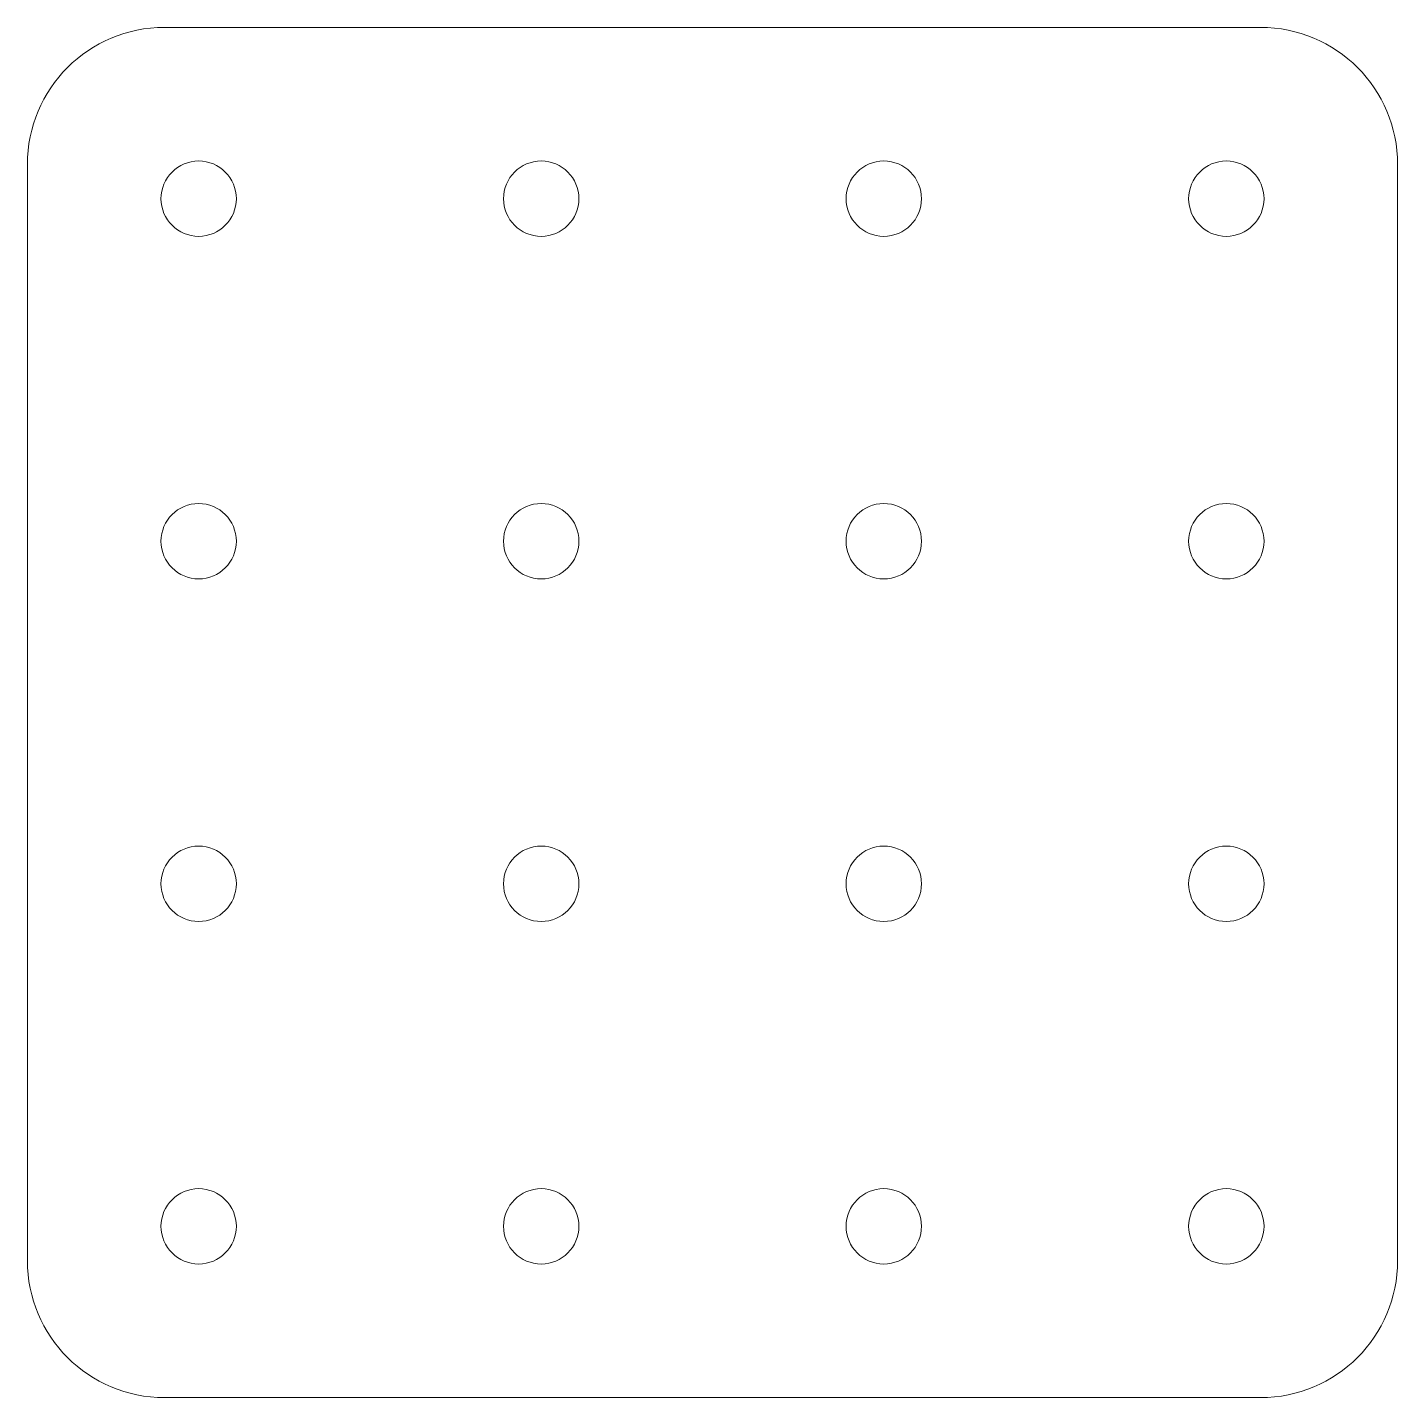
# Model space of a CAD drawing. Header units: inches. Extents: x -0.25 to 1.75, y -1.75 to 0.25.
import ezdxf

# ---------------------------------------------------------------- set-up
doc = ezdxf.new("R2010")
doc.units = ezdxf.units.IN
doc.header["$MEASUREMENT"] = 0

msp = doc.modelspace()

# ---------------------------------------------------------------- linework, layer by layer
at = {"color": 7, "linetype": 'Continuous', "lineweight": 15}
for p, q in [((1.55, 0.25), (-0.05, 0.25)), ((-0.25, 0.05), (-0.25, -1.55)), ((1.75, -1.55), (1.75, 0.05)), ((-0.05, -1.75), (1.55, -1.75))]:
    msp.add_line(p, q, dxfattribs=at)
for centre in [(0, 0), (0.5, 0), (1, 0), (1.5, 0), (0, -0.5), (0.5, -0.5), (1, -0.5), (1.5, -0.5), (0, -1), (0.5, -1), (1, -1), (1.5, -1), (0, -1.5), (0.5, -1.5), (1, -1.5), (1.5, -1.5)]:
    msp.add_circle(centre, 0.055, dxfattribs=at)
for centre, start, end in [((-0.05, 0.05), 90, 180), ((1.55, 0.05), 0, 90), ((-0.05, -1.55), 180, 270), ((1.55, -1.55), 270, 0)]:
    msp.add_arc(centre, 0.2, start, end, dxfattribs=at)

doc.saveas('drawing.dxf')
